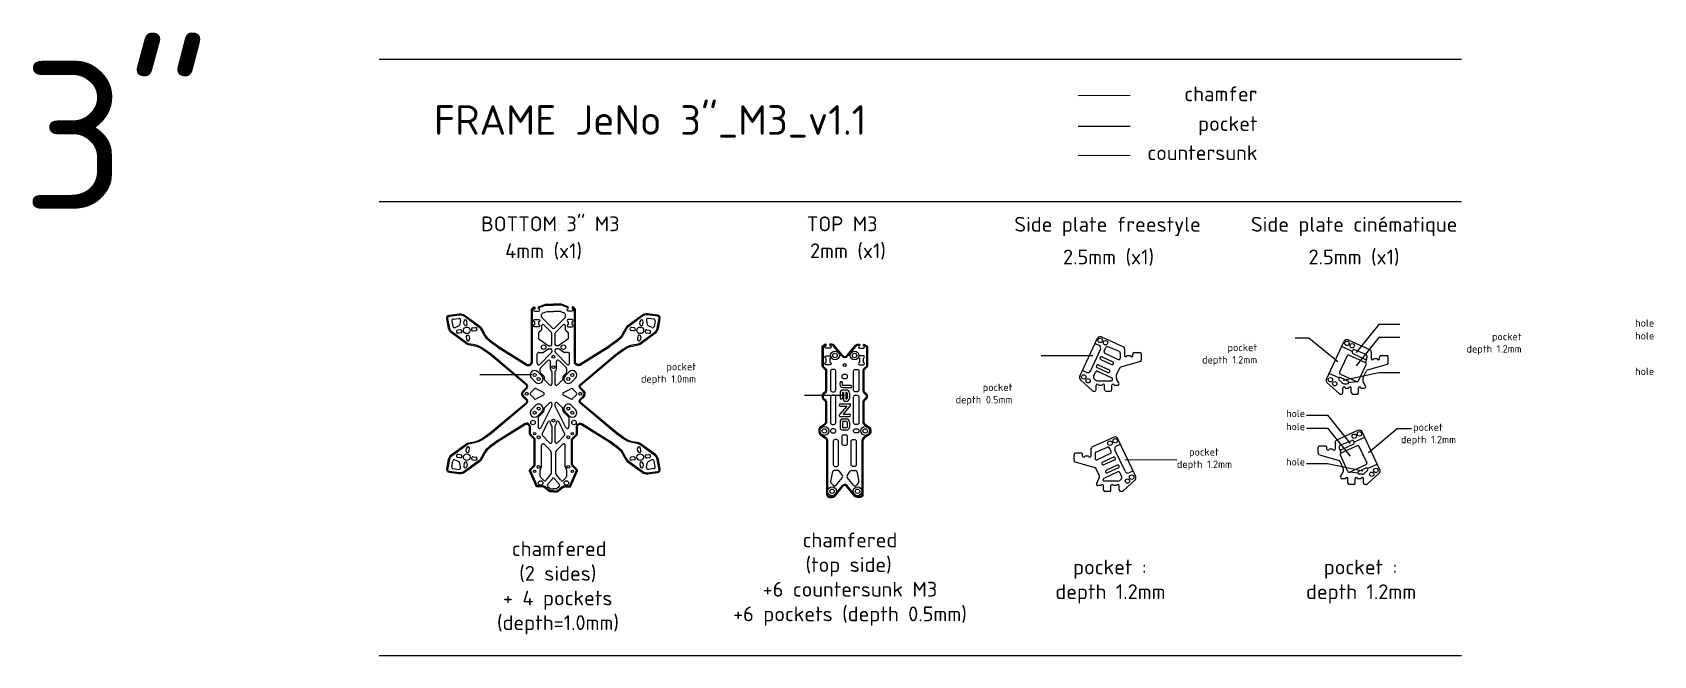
# Model space of a CAD drawing. Header units: millimetres. Extents: x -234 to 861, y 0 to 421.
import ezdxf

# ---------------------------------------------------------------- set-up
doc = ezdxf.new("R2010")
doc.units = ezdxf.units.MM
doc.linetypes.add('JIS_09_08', pattern=[10.75, 8, -0.55, 0.55, -0.55, 0.55, -0.55])
for name, color, linetype in [('Calque1', 150, 'Continuous'), ('Calque1_pocket', 10, 'Continuous'), ('chamfered', 30, 'Continuous'), ('countersunk', 90, 'Continuous'), ('pocket', 1, 'Continuous')]:
    doc.layers.add(name, color=color, linetype=linetype)
doc.styles.get("Standard").update_dxf_attribs({"font": 'arial.ttf'})

msp = doc.modelspace()

# ---------------------------------------------------------------- linework, layer by layer
for points in [[(689.6, 223.8), (675.6, 223.8), (660.2, 204.8)], [(689.6, 215), (675.6, 215), (660.2, 196)], [(689.6, 191.1), (675.6, 191.1), (651.5, 186)], [(626.7, 162.5), (640.8, 162.5), (656.2, 143.5)], [(626.7, 153.8), (640.8, 153.8), (656.2, 134.8)], [(626.7, 129.8), (640.8, 129.8), (664.8, 124.8)]]:
    msp.add_lwpolyline(points)
at = {"layer": 'Calque1'}
for p, q in [((0, 403.3), (731.4, 403.3)), ((0, 306.9), (731.4, 306.9)), ((109.6, 229.2), (109.6, 230.5)), ((110.2, 231.5), (112.9, 232.5)), ((113.3, 232.6), (117.7, 232.6)), ((122.2, 232.6), (117.7, 232.6)), ((125.3, 231.5), (122.6, 232.5)), ((125.9, 229.2), (125.9, 230.5)), ((49, 226.3), (49.7, 222.4)), ((49.9, 227.5), (53.8, 228)), ((51.2, 221.7), (53.9, 223.1)), ((54.7, 220.2), (52.9, 219.9)), ((55, 226.8), (54.4, 223.8)), ((57.4, 223.9), (57.2, 225.7)), ((59.4, 224.2), (59.1, 226)), ((63.1, 221.5), (65, 221.8)), ((63.4, 219.5), (65.3, 219.8)), ((109.2, 219.5), (108, 218.7)), ((109.6, 222.9), (109.6, 220.3)), ((117, 221.4), (109.9, 228.5)), ((116.5, 218.4), (111.3, 223.6)), ((118.5, 221.4), (125.6, 228.5)), ((119, 218.4), (124.2, 223.6)), ((125.9, 220.3), (125.9, 222.9)), ((126.3, 219.5), (127.5, 218.7)), ((172.1, 219.5), (170.2, 219.8)), ((172.4, 221.5), (170.5, 221.8)), ((176.1, 224.2), (176.4, 226)), ((178.1, 223.9), (178.3, 225.7)), ((180.5, 226.8), (181, 223.8)), ((180.8, 220.2), (182.6, 219.9)), ((184.3, 221.7), (181.6, 223.1)), ((185.6, 227.5), (181.7, 228)), ((186.5, 226.3), (185.8, 222.4)), ((55, 218.2), (53.2, 217.9)), ((58.7, 215.5), (59, 213.7)), ((60.7, 215.8), (61, 214)), ((107.6, 217.9), (107.6, 214.8)), ((108, 214), (114.1, 209.7)), ((114.7, 209.5), (115.7, 209.5)), ((116.7, 210.5), (116.7, 217.7)), ((118.7, 217.7), (118.7, 210.5)), ((120.8, 209.5), (119.7, 209.5)), ((127.5, 214), (121.4, 209.7)), ((127.9, 214.8), (127.9, 217.9)), ((174.8, 215.8), (174.5, 214)), ((176.7, 215.5), (176.5, 213.7)), ((180.5, 218.2), (182.3, 217.9)), ((473.4, 188.8), (485.4, 214.5)), ((488, 215.5), (502.5, 208.9)), ((489.9, 205.7), (491.1, 208.2)), ((500.2, 205.5), (492.4, 208.7)), ((640.1, 186.8), (652.1, 212.5)), ((654.7, 213.5), (669.2, 207)), ((106.8, 197.6), (106.8, 203.9)), ((107.8, 204.9), (110.4, 204.9)), ((116.5, 204.8), (108.6, 196.9)), ((114, 199.5), (109, 194.5)), ((110.9, 205.1), (114.1, 207.3)), ((114.7, 207.5), (115.7, 207.5)), ((115.7, 193.6), (115.7, 198.8)), ((116.7, 206.5), (116.7, 205.5)), ((118.7, 206.5), (118.7, 205.5)), ((119, 204.8), (126.9, 196.9)), ((120.8, 207.5), (119.7, 207.5)), ((119.7, 193.6), (119.7, 198.8)), ((124.6, 205.1), (121.4, 207.3)), ((121.5, 199.5), (126.5, 194.5)), ((127.6, 204.9), (125.1, 204.9)), ((128.6, 197.6), (128.6, 203.9)), ((487.6, 200.2), (494.9, 196.8)), ((488.5, 202), (495.7, 198.6)), ((490.4, 204.4), (499.4, 200.2)), ((500.8, 204.5), (500.8, 201.1)), ((514.4, 198.9), (501, 195)), ((503.7, 207.1), (503.7, 202.8)), ((505.3, 202.8), (507.6, 202.8)), ((509.2, 202.8), (509.2, 203.8)), ((510.2, 204.8), (514.1, 204.8)), ((515.1, 199.9), (515.1, 203.8)), ((654.2, 202.7), (649, 191.6)), ((655.5, 203.2), (666.4, 198.1)), ((657.5, 205.6), (657.8, 206.2)), ((658, 204.3), (666.1, 200.5)), ((666.9, 203.5), (659.1, 206.7)), ((667.5, 202.6), (667.5, 201.4)), ((670.4, 205.2), (670.4, 200.8)), ((672, 200.8), (674.3, 200.8)), ((675.9, 200.8), (675.9, 201.8)), ((676.9, 202.8), (680.8, 202.8)), ((681.8, 197.9), (681.8, 201.8)), ((108.7, 191.8), (108.7, 193.8)), ((111.1, 189.1), (109, 191.1)), ((111.4, 188.4), (111.4, 187.1)), ((115, 183), (111.6, 186.4)), ((116.5, 192.5), (116, 192.9)), ((116.7, 191.8), (116.7, 183.7)), ((118.7, 191.8), (118.7, 183.7)), ((119, 192.5), (119.5, 192.9)), ((120.5, 183), (123.8, 186.4)), ((124.1, 188.4), (124.1, 187.1)), ((124.4, 189.1), (126.5, 191.1)), ((126.7, 191.8), (126.7, 193.8)), ((473.9, 186.5), (481.9, 179)), ((482.9, 189.2), (484, 191.7)), ((483.4, 186.9), (484, 186.3)), ((485.1, 194.7), (492.3, 191.4)), ((485.4, 192.2), (495, 187.7)), ((485.9, 196.6), (493.2, 193.2)), ((498.2, 189.8), (500.4, 194.5)), ((499.9, 184.3), (498.3, 187.1)), ((648.5, 186.4), (650.7, 184.3)), ((649.5, 190.3), (660.4, 185.2)), ((649.6, 188), (654.6, 185.7)), ((661.7, 185.7), (666.9, 196.8)), ((664.9, 187.9), (667.1, 192.5)), ((681.1, 196.9), (667.7, 193)), ((102.2, 177.7), (104.8, 180.3)), ((102.2, 176.3), (104.8, 173.7)), ((111, 177.8), (106, 180.4)), ((111, 176.1), (106, 173.5)), ((124.5, 177.8), (129.5, 180.4)), ((124.5, 176.1), (129.5, 173.5)), ((133.3, 177.7), (130.7, 180.3)), ((133.3, 176.3), (130.7, 173.7)), ((482.6, 178.8), (483.5, 178.8)), ((484.5, 179.8), (484.5, 182.8)), ((485.4, 185.8), (494.6, 185.8)), ((486.1, 182.8), (488.6, 182.8)), ((490.2, 179.8), (490.2, 182.8)), ((491.2, 178.8), (494.1, 178.8)), ((495.1, 179.8), (495.1, 182.8)), ((496.7, 182.8), (499, 182.8)), ((640.6, 184.5), (648.6, 177.1)), ((649.3, 176.8), (650.2, 176.8)), ((651.2, 177.8), (651.2, 180.8)), ((652.1, 183.8), (654.2, 183.8)), ((652.8, 180.8), (655.3, 180.8)), ((656.9, 177.8), (656.9, 180.8)), ((657.9, 176.8), (660.8, 176.8)), ((661.8, 177.8), (661.8, 180.8)), ((663.4, 180.8), (665.7, 180.8)), ((666.6, 182.3), (665, 185.1)), ((111.1, 164.9), (107.8, 161.6)), ((109.4, 154.1), (116.6, 168.6)), ((111.4, 165.6), (111.4, 166.9)), ((115, 170.9), (111.7, 167.6)), ((116.7, 170.2), (116.7, 169.1)), ((118.7, 170.2), (118.7, 169.1)), ((126.1, 154.1), (118.9, 168.6)), ((120.5, 170.9), (123.8, 167.6)), ((124.1, 165.6), (124.1, 166.9)), ((124.4, 164.9), (127.7, 161.6)), ((107.5, 160.9), (107.5, 154.6)), ((110.1, 149.8), (114.2, 158.2)), ((115.7, 156.8), (115.7, 157.8)), ((116.5, 155.7), (116, 156.1)), ((116.7, 155), (116.7, 144.6)), ((118.7, 155), (118.7, 144.6)), ((119, 155.7), (119.5, 156.1)), ((119.7, 156.8), (119.7, 157.8)), ((125.4, 149.8), (121.3, 158.2)), ((128, 160.9), (128, 154.6)), ((115, 143.9), (110.3, 148.7)), ((115.7, 138.7), (111.5, 142.9)), ((119.8, 138.7), (124, 142.9)), ((120.5, 143.9), (125.2, 148.7)), ((496.6, 147.6), (482, 141.1)), ((511.2, 121), (499.2, 146.6)), ((645.9, 143.9), (645.9, 139.6)), ((661.6, 152.3), (647.1, 145.7)), ((649.4, 142.3), (657.3, 145.5)), ((658.4, 143), (650.2, 139.2)), ((658.9, 144.3), (658.5, 145)), ((676.2, 125.6), (664.2, 151.3)), ((49, 127.6), (49.7, 131.5)), ((51.2, 132.3), (53.9, 130.9)), ((54.7, 133.7), (52.9, 134)), ((55, 135.7), (53.2, 136)), ((58.7, 138.4), (59, 140.2)), ((60.7, 138.1), (61, 139.9)), ((63.1, 132.4), (65, 132.1)), ((63.4, 134.4), (65.3, 134.1)), ((109.7, 127.6), (109.7, 142.2)), ((116.2, 137.3), (116.2, 123.4)), ((119.2, 137.3), (119.2, 123.4)), ((125.7, 127.6), (125.7, 142.2)), ((172.1, 134.4), (170.2, 134.1)), ((172.4, 132.4), (170.5, 132.1)), ((174.8, 138.1), (174.5, 139.9)), ((176.7, 138.4), (176.5, 140.2)), ((180.5, 135.7), (182.3, 136)), ((180.8, 133.7), (182.6, 134)), ((184.3, 132.3), (181.6, 130.9)), ((186.5, 127.6), (185.8, 131.5)), ((469.5, 132), (469.5, 135.9)), ((474.3, 136.9), (470.5, 136.9)), ((475.3, 134.9), (475.3, 135.9)), ((479.3, 134.9), (476.9, 134.9)), ((480.9, 139.3), (480.9, 134.9)), ((483.7, 136.7), (483.7, 133.3)), ((484.3, 137.6), (492.2, 140.9)), ((494.2, 136.6), (485.2, 132.4)), ((496.1, 134.1), (488.9, 130.8)), ((497, 132.3), (489.7, 128.9)), ((494.6, 137.9), (493.5, 140.4)), ((634.5, 136.7), (634.5, 140.6)), ((635.3, 135.7), (648.6, 131.8)), ((639.4, 141.6), (635.5, 141.6)), ((640.4, 139.6), (640.4, 140.6)), ((644.3, 139.6), (642, 139.6)), ((648.8, 141.3), (648.8, 140.1)), ((654.6, 124.5), (649.5, 135.6)), ((660.8, 141.9), (649.9, 136.9)), ((662.1, 141.5), (667.3, 130.4)), ((49.9, 126.4), (53.8, 125.9)), ((55, 127.1), (54.4, 130.1)), ((57.4, 130), (57.2, 128.2)), ((59.4, 129.7), (59.1, 127.9)), ((108.7, 121.4), (108.7, 125.4)), ((111.3, 118.4), (109, 120.7)), ((112.8, 118.5), (115.8, 122.1)), ((122.7, 118.5), (119.7, 122.1)), ((124.2, 118.4), (126.5, 120.7)), ((126.7, 121.4), (126.7, 125.4)), ((176.1, 129.7), (176.4, 127.9)), ((178.1, 130), (178.3, 128.2)), ((180.5, 127.1), (181, 130.1)), ((185.6, 126.4), (181.7, 125.9)), ((306.4, 124.4), (305, 117.8)), ((309.9, 125.2), (307.4, 125.2)), ((313.1, 121.7), (310.7, 124.8)), ((316.1, 121.7), (318.5, 124.8)), ((319.3, 125.2), (321.8, 125.2)), ((322.8, 124.4), (324.2, 117.8)), ((470.2, 131), (483.6, 127.2)), ((486.4, 122), (484.2, 126.6)), ((499.2, 124.3), (489.6, 119.8)), ((498.6, 128.7), (491.4, 125.3)), ((499.5, 126.9), (492.2, 123.5)), ((501.7, 121.4), (500.5, 123.8)), ((651.4, 126.6), (649.3, 131.3)), ((649.7, 121.1), (651.3, 123.9)), ((666.8, 129), (656, 124)), ((666.7, 126.8), (661.7, 124.5)), ((664.2, 122.6), (662.2, 122.6)), ((667.8, 125.1), (665.6, 123.1)), ((675.8, 123.3), (667.7, 115.8)), ((113.7, 115.7), (117, 119.6)), ((113.8, 114.3), (115.3, 113.1)), ((115.9, 112.8), (117.7, 112.8)), ((119.5, 112.8), (117.7, 112.8)), ((121.8, 115.7), (118.5, 119.6)), ((121.7, 114.3), (120.2, 113.1)), ((305.2, 116.9), (307, 115)), ((308.5, 115), (313.1, 120.4)), ((320.7, 115), (316.1, 120.4)), ((323.9, 116.9), (322.2, 115)), ((484.7, 116.4), (486.3, 119.2)), ((487.9, 114.9), (485.6, 114.9)), ((489.5, 111.9), (489.5, 114.9)), ((499.2, 117.9), (490, 117.9)), ((493.4, 110.9), (490.5, 110.9)), ((494.4, 111.9), (494.4, 114.9)), ((498.5, 114.9), (496, 114.9)), ((500.1, 111.9), (500.1, 114.9)), ((501.2, 119.1), (500.5, 118.4)), ((502, 110.9), (501.1, 110.9)), ((510.7, 118.6), (502.6, 111.2)), ((653, 119.6), (650.6, 119.6)), ((654.6, 116.6), (654.6, 119.6)), ((658.4, 115.6), (655.6, 115.6)), ((659.4, 116.6), (659.4, 119.6)), ((663.5, 119.6), (661, 119.6)), ((665.1, 116.6), (665.1, 119.6)), ((667, 115.6), (666.1, 115.6)), ((0, 0), (731.4, 0))]:
    msp.add_line(p, q, dxfattribs=at)
for points in [[(117.7, 110.8), (115.2, 110.8, -0.175895), (114.6, 111.1), (111.3, 113.8, 0.175895), (110.7, 114), (106.9, 114, -0.297645), (106, 114.6), (101.5, 124.8, -0.309066), (101.8, 125.9), (104.5, 128.6, 0.198915), (104.7, 129.3), (104.7, 145.9, 0.198909), (104.5, 146.6), (101.8, 149.3, -0.198912), (101.5, 150), (101.5, 154.4, 0.590187), (98.5, 156.1), (80.4, 144.7, 0.017358), (80.1, 144.5), (75.1, 140.8, 0.109594), (70.8, 135.9), (68.7, 132.2, -0.109594), (67.9, 131.3), (57.7, 123.8, -0.19144), (54.1, 122.9), (47.4, 123.7, -0.431181), (45.7, 126.1), (46.9, 132.7, -0.19144), (48.9, 135.9), (59.1, 143.3, -0.109594), (60.3, 143.8), (64.4, 144.6, 0.109594), (70.3, 147.2), (75.4, 151, 0.017307), (75.7, 151.2), (99.4, 171.2, 0.439292), (99.4, 172.6), (97.2, 174.8, -0.414214), (97.2, 179.1), (99.4, 181.3, 0.439292), (99.4, 182.8), (75.7, 202.8, 0.017307), (75.4, 203), (70.3, 206.7, 0.109594), (64.4, 209.3), (60.3, 210.1, -0.109594), (59.1, 210.6), (48.9, 218.1, -0.19144), (46.9, 221.2), (45.7, 227.9, -0.431181), (47.4, 230.2), (54.1, 231, -0.19144), (57.7, 230.1), (67.9, 222.7, -0.109594), (68.7, 221.7), (70.8, 218, 0.109594), (75.1, 213.1), (80.1, 209.4, 0.017358), (80.4, 209.2), (99.8, 197, 0.590187), (102.8, 198.7), (102.8, 233.8, -0.198912), (103.1, 234.5), (104.3, 235.6, -0.668179), (105.1, 235.3), (105.1, 234.4, 1), (105.1, 232.8), (107.7, 232.8, 1), (107.7, 234.4), (107.7, 235.8), (112, 237.4, -0.092844), (112.7, 237.5), (117.7, 237.5)], [(117.7, 110.8), (120.3, 110.8, 0.175895), (120.9, 111.1), (124.2, 113.8, -0.175895), (124.8, 114), (128.6, 114, 0.297645), (129.5, 114.6), (133.9, 124.8, 0.309066), (133.7, 125.9), (131, 128.6, -0.198915), (130.7, 129.3), (130.7, 145.9, -0.198909), (131, 146.6), (133.7, 149.3, 0.198912), (133.9, 150), (133.9, 154.4, -0.590187), (137, 156.1), (155.1, 144.7, -0.017358), (155.4, 144.5), (160.4, 140.8, -0.109594), (164.7, 135.9), (166.8, 132.2, 0.109594), (167.6, 131.3), (177.8, 123.8, 0.19144), (181.4, 122.9), (188.1, 123.7, 0.431181), (189.8, 126.1), (188.6, 132.7, 0.19144), (186.6, 135.9), (176.4, 143.3, 0.109594), (175.2, 143.8), (171.1, 144.6, -0.109594), (165.2, 147.2), (160.1, 151, -0.017307), (159.8, 151.2), (136.1, 171.2, -0.439292), (136, 172.6), (138.3, 174.8, 0.414214), (138.3, 179.1), (136, 181.3, -0.439292), (136.1, 182.8), (159.8, 202.8, -0.017307), (160.1, 203), (165.2, 206.7, -0.109594), (171.1, 209.3), (175.2, 210.1, 0.109594), (176.4, 210.6), (186.6, 218.1, 0.19144), (188.6, 221.2), (189.8, 227.9, 0.431181), (188.1, 230.2), (181.4, 231, 0.19144), (177.8, 230.1), (167.6, 222.7, 0.109594), (166.8, 221.7), (164.7, 218, -0.109594), (160.4, 213.1), (155.4, 209.4, -0.017358), (155.1, 209.2), (135.7, 197, -0.590187), (132.6, 198.7), (132.6, 233.8, 0.198912), (132.4, 234.5), (131.2, 235.6, 0.668179), (130.3, 235.3), (130.3, 234.4, -1), (130.3, 232.8), (127.7, 232.8, -1), (127.7, 234.4), (127.7, 235.8), (123.5, 237.4, 0.092844), (122.8, 237.5), (117.7, 237.5)], [(313.1, 203), (307.4, 209.8, 0.221601), (305.9, 210.5), (304.6, 210.5), (304.6, 209.5, -1), (304.6, 207.9), (302, 207.9, -1), (302, 209.5), (302, 210, 0.581935), (301.2, 210.4), (299.7, 209.5, 0.264274), (299.2, 208.6), (299.2, 195.9, 0.198912), (299.5, 195.2), (301.4, 193.3, -0.198912), (301.6, 192.6), (301.6, 179.5, -0.243004), (300.8, 177.8), (300.1, 177.3, 0.243004), (299.4, 176.1), (299.4, 174.5, 0.243004), (300.1, 173.3), (300.8, 172.7, -0.243004), (301.6, 171.1), (301.6, 158.2, -0.243004), (300.8, 156.5), (297.9, 154.5, 0.243004), (297.1, 152.8), (297.1, 151, 0.243004), (297.9, 149.4), (301.4, 146.9, -0.243001), (302.3, 145.3), (302.3, 108.9), (302.3, 108.9, 0.41421), (304.3, 106.9), (306.2, 106.9, 0.222436), (307.8, 107.6), (313.8, 114.9, -0.222436), (314.6, 115.2)], [(316.1, 203), (321.8, 209.8, -0.221601), (323.3, 210.5), (324.6, 210.5), (324.6, 209.5, 1), (324.6, 207.9), (327.2, 207.9, 1), (327.2, 209.5), (327.2, 210, -0.581935), (327.9, 210.4), (329.5, 209.5, -0.264274), (330, 208.6), (330, 195.9, -0.198912), (329.7, 195.2), (327.8, 193.3, 0.198912), (327.5, 192.6), (327.5, 179.5, 0.243004), (328.4, 177.8), (329.1, 177.3, -0.243004), (329.8, 176.1), (329.8, 174.5, -0.243004), (329.1, 173.3), (328.4, 172.7, 0.243004), (327.5, 171.1), (327.5, 158.2, 0.243004), (328.4, 156.5), (331.3, 154.5, -0.243004), (332.1, 152.8), (332.1, 151, -0.243004), (331.3, 149.4), (327.8, 146.9, 0.243001), (326.9, 145.3), (326.9, 108.9), (326.9, 108.9, -0.41421), (324.9, 106.9), (322.9, 106.9, -0.222436), (321.4, 107.6), (315.4, 114.9, 0.222436), (314.6, 115.2)]]:
    msp.add_lwpolyline(points, format="xyb", dxfattribs=at)
for points in [[(105.1, 225.6, -1), (105.1, 227.2), (107.7, 227.2, -1), (107.7, 225.6), (107.7, 223.8, -1), (107.7, 222.2), (105.1, 222.2, -1), (105.1, 223.8)], [(130.3, 225.6, 1), (130.3, 227.2), (127.7, 227.2, 1), (127.7, 225.6), (127.7, 223.8, 1), (127.7, 222.2), (130.3, 222.2, 1), (130.3, 223.8)], [(302, 196.6, -1), (302, 198.2), (302, 201, -1), (302, 202.6), (304.6, 202.6, -1), (304.6, 201), (304.6, 198.2, -1), (304.6, 196.6)], [(327.2, 196.6, 1), (327.2, 198.2), (327.2, 201, 1), (327.2, 202.6), (324.6, 202.6, 1), (324.6, 201), (324.6, 198.2, 1), (324.6, 196.6)], [(306, 178.4), (307.5, 178.4, 0.414214), (308.5, 179.4), (308.5, 192.5, 0.414214), (307.5, 193.5), (306, 193.5, 0.414214), (305, 192.5), (305, 179.4, 0.414214)], [(323.1, 178.4), (321.6, 178.4, -0.414214), (320.6, 179.4), (320.6, 192.5, -0.414214), (321.6, 193.5), (323.1, 193.5, -0.414214), (324.1, 192.5), (324.1, 179.4, -0.414214)], [(306, 156.3), (307.5, 156.3, 0.414214), (308.5, 157.3), (308.5, 175, 0.414214), (307.5, 176), (306, 176, 0.414214), (305, 175), (305, 157.3, 0.414214)], [(323.1, 156.3), (321.6, 156.3, -0.414214), (320.6, 157.3), (320.6, 175, -0.414214), (321.6, 176), (323.1, 176, -0.414214), (324.1, 175), (324.1, 157.3, -0.414214)], [(306, 150.6), (307.5, 150.6, 0.414214), (308.5, 151.6), (308.5, 152.2, 0.414214), (307.5, 153.2), (306, 153.2, 0.414214), (305, 152.2), (305, 151.6, 0.414214)], [(307.8, 127.9), (309.3, 127.9, 0.414214), (310.3, 128.9), (310.3, 145, 0.414214), (309.3, 146), (307.8, 146, 0.414214), (306.8, 145), (306.8, 128.9, 0.414214)], [(321.4, 127.9), (319.9, 127.9, -0.414214), (318.9, 128.9), (318.9, 145, -0.414214), (319.9, 146), (321.4, 146, -0.414214), (322.4, 145), (322.4, 128.9, -0.414214)], [(323.1, 150.6), (321.6, 150.6, -0.414214), (320.6, 151.6), (320.6, 152.2, -0.414214), (321.6, 153.2), (323.1, 153.2, -0.414214), (324.1, 152.2), (324.1, 151.6, -0.414214)]]:
    msp.add_lwpolyline(points, format="xyb", close=True, dxfattribs=at)
for centre, radius in [((59.1, 219.9), 2.25), ((176.4, 219.9), 2.25), ((111.1, 208.5), 1.5), ((124.4, 208.5), 1.5), ((487.2, 213.1), 1.5), ((490.8, 211.5), 1.5), ((653.9, 211.1), 1.5), ((657.5, 209.5), 1.5), ((117.7, 202), 1), ((308, 202.9), 1.5), ((314.6, 196.4), 1), ((321.2, 202.9), 1.5), ((105, 189.7), 1), ((107.7, 187), 1), ((117.7, 195), 1), ((127.7, 187), 1), ((130.5, 189.7), 1), ((476.1, 188.4), 1.5), ((479, 185.8), 1.5), ((642.8, 186.5), 1.5), ((99.7, 177), 1), ((135.8, 177), 1), ((645.7, 183.8), 1.5), ((105, 164.2), 1), ((107.7, 167), 1), ((127.7, 167), 1), ((130.5, 164.2), 1), ((103.9, 157.6), 1.5), ((117.7, 158.9), 1), ((131.6, 157.6), 1.5), ((300.8, 151.9), 1.5), ((328.4, 151.9), 1.5), ((105, 150.1), 0.8), ((107.7, 147.6), 1), ((127.7, 147.6), 1), ((130.5, 150.1), 0.8), ((493.8, 143.6), 1.5), ((497.4, 145.2), 1.5), ((658.9, 148.3), 1.5), ((662.4, 149.9), 1.5), ((59.1, 134.1), 2.25), ((176.4, 134.1), 2.25), ((105, 124.6), 0.8), ((107.7, 127.6), 1), ((127.7, 127.6), 1), ((130.5, 124.6), 0.8), ((508.5, 120.6), 1.5), ((670.7, 122.6), 1.5), ((673.5, 125.2), 1.5), ((109.1, 116.7), 1.5), ((126.4, 116.7), 1.5), ((306, 111.1), 1.5), ((323.2, 111.1), 1.5), ((505.6, 118), 1.5)]:
    msp.add_circle(centre, radius, dxfattribs=at)
for centre, radius, start, end in [((110.6, 230.5), 1, 111.2174, 180), ((113.3, 231.6), 1, 90, 111.2174), ((122.2, 231.6), 1, 68.7826, 90), ((124.9, 230.5), 1, 0, 68.7826), ((50, 226.5), 1, 97.1785, 190.4777), ((50.7, 222.6), 1, 190.4777, 297.0928), ((53.1, 218.9), 1, 98.8281, 278.8281), ((54, 227), 1, 350.5634, 97.1785), ((53.5, 224), 1, 297.0928, 350.5634), ((54.9, 219.2), 1, 278.8281, 98.8281), ((58.1, 225.9), 1, 8.8281, 188.8281), ((58.4, 224.1), 1, 188.8281, 8.8281), ((63.3, 220.5), 1, 98.8281, 278.8281), ((65.1, 220.8), 1, 278.8281, 98.8281), ((108.6, 220.3), 1, 304.2668, 0.0026), ((110.6, 229.2), 1, 180, 225), ((110.6, 222.9), 1, 45, 180.0026), ((117.7, 222.1), 1, 225, 315), ((124.9, 222.9), 1, 359.9974, 135), ((124.9, 229.2), 1, 315, 0), ((126.9, 220.3), 1, 179.9974, 235.7332), ((170.4, 220.8), 1, 81.1719, 261.1719), ((172.2, 220.5), 1, 261.1719, 81.1719), ((177.1, 224.1), 1, 171.1719, 351.1719), ((177.3, 225.9), 1, 351.1719, 171.1719), ((180.6, 219.2), 1, 81.1719, 261.1719), ((181.5, 227), 1, 82.8215, 189.4366), ((182, 224), 1, 189.4366, 242.9072), ((182.4, 218.9), 1, 261.1719, 81.1719), ((184.8, 222.6), 1, 242.9072, 349.5223), ((185.5, 226.5), 1, 349.5223, 82.8215), ((59.7, 215.7), 1, 8.8281, 188.8281), ((60, 213.8), 1, 188.8281, 8.8281), ((108.6, 217.9), 1, 124.2668, 180.0026), ((108.6, 214.8), 1, 180.0026, 234.6335), ((114.7, 210.5), 1, 234.6335, 270), ((115.7, 210.5), 1, 270, 0), ((115.7, 217.7), 1, 360, 45), ((119.7, 217.7), 1, 135, 180), ((119.7, 210.5), 1, 180, 270), ((120.8, 210.5), 1, 270, 305.3665), ((126.9, 217.9), 1, 359.9974, 55.7332), ((126.9, 214.8), 1, 305.3665, 359.9974), ((175.5, 213.8), 1, 171.1719, 351.1719), ((175.8, 215.7), 1, 351.1719, 171.1719), ((487.2, 213.6), 2, 65.8359, 155), ((492, 207.8), 1, 67.5567, 155), ((501.7, 207.1), 2, 0, 65.8359), ((653.9, 211.7), 2, 65.8359, 155), ((107.8, 203.9), 1, 90, 180.0054), ((107.8, 197.6), 1, 180.0054, 315), ((110.4, 205.9), 1, 270, 305.3665), ((114.7, 198.8), 1, 359.9986, 135), ((114.7, 206.5), 1, 90, 125.3665), ((115.7, 206.5), 1, 0, 90), ((115.7, 205.5), 1, 315, 0), ((119.7, 206.5), 1, 90, 180), ((119.7, 205.5), 1, 180, 225), ((120.7, 198.8), 1, 45, 180.0014), ((120.8, 206.5), 1, 54.6335, 90), ((125.1, 205.9), 1, 234.6335, 270), ((127.6, 197.6), 1, 225, 359.9946), ((127.6, 203.9), 1, 359.9946, 90), ((314.6, 204.3), 2, 220.0205, 319.9795), ((488, 201.1), 1, 65.01, 245.01), ((490.8, 205.3), 1, 155, 245.01), ((495.3, 197.7), 1, 245.01, 65.01), ((499.8, 201.1), 1, 245.01, 0), ((499.8, 204.5), 1, 0, 67.5567), ((504.5, 202.8), 0.8, 180, 0), ((508.4, 202.8), 0.8, 180, 0), ((510.2, 203.8), 1, 90, 180), ((514.1, 203.8), 1, 0, 90), ((514.1, 199.9), 1, 286.2136, 0), ((655.1, 202.3), 1, 65.01, 155.01), ((658.4, 205.2), 1, 155, 245.01), ((658.7, 205.8), 1, 67.5567, 155), ((666.5, 201.4), 1, 245.01, 0), ((666, 197.2), 1, 335, 65.01), ((666.5, 202.6), 1, 0, 67.5567), ((668.4, 205.2), 2, 0, 65.8359), ((671.2, 200.8), 0.8, 180, 0), ((675.1, 200.8), 0.8, 180, 0), ((676.9, 201.8), 1, 90, 180), ((680.8, 201.8), 1, 0, 90), ((680.8, 197.9), 1, 286.2136, 0), ((109.7, 193.8), 1, 135, 179.9986), ((109.7, 191.8), 1, 179.9986, 225.1249), ((110.4, 188.4), 1, 0, 45.1249), ((112.4, 187.1), 1, 180, 225.1249), ((116.7, 193.6), 1, 179.9986, 225), ((115.7, 191.8), 1, 0, 45), ((119.7, 191.8), 1, 135, 180), ((118.7, 193.6), 1, 315, 0.0014), ((123.1, 187.1), 1, 314.8751, 0), ((125.1, 188.4), 1, 134.8751, 180), ((125.7, 193.8), 1, 0.0014, 45), ((125.7, 191.8), 1, 314.8751, 0.0014), ((475.2, 188), 2, 155, 227.267), ((484.7, 188.4), 2, 155, 227.267), ((484.9, 191.3), 1, 65.01, 155), ((485.4, 187.8), 2, 227.267, 270), ((485.5, 195.6), 1, 65.01, 245.01), ((492.8, 192.3), 1, 245.01, 65.01), ((494.6, 186.8), 1, 270, 65.01), ((500.9, 188.6), 3, 155, 209.2621), ((501.3, 194), 1, 106.2136, 155), ((641.9, 186), 2, 155, 227.267), ((649.2, 187.1), 1, 65.01, 227.267), ((649.9, 191.2), 1, 155.01, 245.01), ((667.6, 186.6), 3, 155, 209.2621), ((668, 192.1), 1, 106.2136, 155), ((102.9, 177), 1, 135, 225), ((105.5, 179.6), 1, 62.5312, 135), ((110.5, 177), 1, 297.4688, 62.5312), ((115.7, 183.7), 1, 225.1249, 0), ((119.7, 183.7), 1, 180, 314.8751), ((125, 177), 1, 117.4688, 242.5312), ((130, 179.6), 1, 45, 117.4688), ((132.6, 177), 1, 315, 45), ((482.6, 179.8), 1, 227.267, 270), ((483.5, 179.8), 1, 270, 0), ((485.3, 182.8), 0.8, 0, 180), ((489.4, 182.8), 0.8, 0, 180), ((491.2, 179.8), 1, 180, 270), ((494.1, 179.8), 1, 270, 0), ((495.9, 182.8), 0.8, 0, 180), ((499, 183.8), 1, 270, 29.2621), ((649.3, 177.8), 1, 227.267, 270), ((650.2, 177.8), 1, 270, 0), ((652.1, 185.8), 2, 227.267, 270), ((652, 180.8), 0.8, 0, 180), ((654.2, 184.8), 1, 270, 65.01), ((656.1, 180.8), 0.8, 0, 180), ((657.9, 177.8), 1, 180, 270), ((660.8, 186.1), 1, 245.01, 335), ((660.8, 177.8), 1, 270, 0), ((662.6, 180.8), 0.8, 0, 180), ((665.7, 181.8), 1, 270, 29.2621), ((105.5, 174.4), 1, 225, 297.4688), ((110.4, 165.6), 1, 314.8751, 0), ((112.4, 166.9), 1, 134.8751, 180), ((115.7, 170.2), 1, 0, 134.8751), ((115.7, 169.1), 1, 333.5574, 0), ((119.7, 170.2), 1, 45.1249, 180), ((119.7, 169.1), 1, 180, 206.4426), ((123.1, 166.9), 1, 0, 45.1249), ((125.1, 165.6), 1, 180, 225.1249), ((130, 174.4), 1, 242.5312, 315), ((108.5, 160.9), 1, 134.8751, 180), ((108.5, 154.6), 1, 180, 333.5574), ((114.9, 157.8), 0.8, 359.9986, 153.5574), ((116.7, 156.8), 1, 179.9986, 225), ((115.7, 155), 1, 0, 45), ((119.7, 155), 1, 135, 180), ((118.7, 156.8), 1, 315, 0.0014), ((120.5, 157.8), 0.8, 26.4426, 180.0014), ((127, 154.6), 1, 206.4426, 0), ((127, 160.9), 1, 0, 45.1249), ((110.7, 142.2), 1, 45, 180), ((111, 149.4), 1, 153.5574, 225), ((115.7, 144.6), 1, 225, 0), ((119.7, 144.6), 1, 180, 315), ((124.7, 142.2), 1, 0, 135), ((124.5, 149.4), 1, 315, 26.4426), ((497.4, 145.8), 2, 25, 114.1641), ((647.9, 143.9), 2, 114.1641, 180), ((657.6, 144.6), 1, 25, 112.4433), ((657.9, 143.9), 1, 294.99, 25), ((662.4, 150.4), 2, 25, 114.1641), ((50.7, 131.4), 1, 62.9072, 169.5223), ((53.1, 135), 1, 81.1719, 261.1719), ((54.9, 134.7), 1, 261.1719, 81.1719), ((59.7, 138.3), 1, 171.1719, 351.1719), ((60, 140.1), 1, 351.1719, 171.1719), ((63.3, 133.4), 1, 81.1719, 261.1719), ((65.1, 133.1), 1, 261.1719, 81.1719), ((114.2, 137.3), 2, 0, 45), ((121.2, 137.3), 2, 135, 180), ((170.4, 133.1), 1, 98.8281, 278.8281), ((172.2, 133.4), 1, 278.8281, 98.8281), ((175.5, 140.1), 1, 8.8281, 188.8281), ((175.8, 138.3), 1, 188.8281, 8.8281), ((180.6, 134.7), 1, 98.8281, 278.8281), ((182.4, 135), 1, 278.8281, 98.8281), ((184.8, 131.4), 1, 10.4777, 117.0928), ((470.5, 135.9), 1, 90, 180), ((470.5, 132), 1, 180, 253.7864), ((474.3, 135.9), 1, 0, 90), ((476.1, 134.9), 0.8, 180, 0), ((480.1, 134.9), 0.8, 180, 0), ((482.9, 139.3), 2, 114.1641, 180), ((484.7, 136.7), 1, 112.4433, 180), ((484.7, 133.3), 1, 180, 294.99), ((492.6, 139.9), 1, 25, 112.4433), ((493.7, 137.5), 1, 294.99, 25), ((496.5, 133.2), 1, 294.99, 114.99), ((635.5, 140.6), 1, 90, 180), ((635.5, 136.7), 1, 180, 253.7864), ((639.4, 140.6), 1, 0, 90), ((641.2, 139.6), 0.8, 180, 0), ((645.1, 139.6), 0.8, 180, 0), ((648.3, 130.8), 1, 25, 73.7864), ((649.8, 141.3), 1, 112.4433, 180), ((649.8, 140.1), 1, 180, 294.99), ((650.4, 136), 1, 114.99, 205), ((661.2, 141), 1, 24.99, 114.99), ((50, 127.4), 1, 169.5223, 262.8215), ((54, 126.9), 1, 262.8215, 9.4366), ((53.5, 130), 1, 9.4366, 62.9072), ((58.1, 128), 1, 171.1719, 351.1719), ((58.4, 129.9), 1, 351.1719, 171.1719), ((109.7, 125.4), 1, 131.8145, 180.0007), ((109.7, 121.4), 1, 180.0007, 225), ((107.7, 127.6), 2, 311.8145, 0), ((114.2, 123.4), 2, 320.162, 0), ((121.2, 123.4), 2, 180, 219.838), ((127.7, 127.6), 2, 180, 228.1855), ((125.7, 125.4), 1, 359.9993, 48.1855), ((125.7, 121.4), 1, 315, 359.9993), ((177.1, 129.9), 1, 8.8281, 188.8281), ((177.3, 128), 1, 188.8281, 8.8281), ((181.5, 126.9), 1, 170.5634, 277.1785), ((182, 130), 1, 117.0928, 170.5634), ((185.5, 127.4), 1, 277.1785, 10.4777), ((307.4, 124.2), 1, 90, 167.9842), ((309.9, 124.2), 1, 37.6367, 90), ((312.3, 121.1), 1, 319.5607, 37.6367), ((316.9, 121.1), 1, 142.3633, 220.4393), ((319.3, 124.2), 1, 90, 142.3633), ((321.8, 124.2), 1, 12.0158, 90), ((483.3, 126.2), 1, 25, 73.7864), ((483.7, 120.7), 3, 330.7379, 25), ((489.3, 129.9), 1, 114.99, 294.99), ((491.8, 124.4), 1, 114.99, 294.99), ((499.1, 127.8), 1, 294.99, 114.99), ((499.6, 123.4), 1, 25, 114.99), ((499.9, 120.5), 2, 312.733, 25), ((509.4, 120.1), 2, 312.733, 25), ((650.6, 120.6), 1, 150.7379, 270), ((648.7, 125.4), 3, 330.7379, 25), ((655.5, 124.9), 1, 205, 294.99), ((662.2, 123.6), 1, 114.99, 270), ((664.2, 124.6), 2, 270, 312.733), ((667.1, 125.9), 1, 312.733, 114.99), ((666.4, 129.9), 1, 294.99, 24.99), ((674.4, 124.8), 2, 312.733, 25), ((112, 119.1), 1, 225, 320.162), ((114.5, 115.1), 1, 140.162, 230.096), ((115.9, 113.8), 1, 230.096, 270), ((117.7, 119), 1, 39.838, 140.162), ((119.5, 113.8), 1, 270, 309.904), ((121, 115.1), 1, 309.904, 39.838), ((123.5, 119.1), 1, 219.838, 315), ((306, 117.6), 1, 167.9842, 222.8621), ((307.7, 115.7), 1, 222.8621, 319.5607), ((321.5, 115.7), 1, 220.4393, 317.1379), ((323.2, 117.6), 1, 317.1379, 12.0158), ((485.6, 115.9), 1, 150.7379, 270), ((488.7, 114.9), 0.8, 0, 180), ((490, 118.9), 1, 114.99, 270), ((490.5, 111.9), 1, 180, 270), ((493.4, 111.9), 1, 270, 0), ((495.2, 114.9), 0.8, 0, 180), ((499.3, 114.9), 0.8, 0, 180), ((499.2, 119.9), 2, 270, 312.733), ((501.1, 111.9), 1, 180, 270), ((502, 111.9), 1, 270, 312.733), ((653.8, 119.6), 0.8, 0, 180), ((655.6, 116.6), 1, 180, 270), ((658.4, 116.6), 1, 270, 0), ((660.2, 119.6), 0.8, 0, 180), ((664.3, 119.6), 0.8, 0, 180), ((666.1, 116.6), 1, 180, 270), ((667, 116.6), 1, 270, 312.733)]:
    msp.add_arc(centre, radius, start, end, dxfattribs=at)
at = {"layer": 'Calque1_pocket'}
for p, q in [((311.4, 177.5), (311.4, 174.2)), ((313, 177.5), (313, 174.2)), ((315.8, 179.5), (313.4, 179.5)), ((316.2, 177.5), (316.2, 173.9)), ((317.8, 177.5), (317.8, 173.9)), ((311.4, 174.2), (311.4, 174.2)), ((311.6, 170.3), (317.7, 170.3)), ((318.3, 169), (313.4, 163.2)), ((311.4, 157.9), (311.4, 154.4)), ((313, 157.9), (313, 154.4)), ((313.4, 163.2), (317.7, 163.2)), ((315.8, 159.9), (313.4, 159.9)), ((315.8, 158.3), (313.4, 158.3)), ((315.8, 154), (313.4, 154)), ((316.2, 157.9), (316.2, 154.4)), ((317.8, 157.9), (317.8, 154.4)), ((315.8, 152.4), (313.4, 152.4))]:
    msp.add_line(p, q, dxfattribs=at)
for points in [[(313.8, 190.2), (315.3, 190.2, -0.414214), (316.3, 189.2), (316.3, 188.2, -0.414214), (315.3, 187.2), (313.8, 187.2, -0.414214), (312.8, 188.2), (312.8, 189.2, -0.414214)], [(313.8, 149.3), (315.3, 149.3, -0.414214), (316.3, 148.3), (316.3, 143.1, -0.414214), (315.3, 142.1), (313.8, 142.1, -0.414214), (312.8, 143.1), (312.8, 148.3, -0.414214)]]:
    msp.add_lwpolyline(points, format="xyb", close=True, dxfattribs=at)
for points in [[(318.6, 181), (313.4, 181, -0.245066), (311.9, 181.8, -0.113399), (311.6, 182.7, -0.037158), (311.4, 184.4, -0.049183)], [(318.6, 182.6), (313.4, 182.6, -0.245066), (313.2, 182.7, -0.113399), (313.1, 182.9, -0.037158), (313, 184.5)], [(313.4, 177.9), (313.7, 177.9), (313.7, 172.7, 0.414214), (314.5, 171.9), (315.8, 171.9)], [(311.6, 168.7), (315.9, 168.7), (311, 162.9, 0.640968), (311.6, 161.6), (317.7, 161.6)]]:
    msp.add_lwpolyline(points, format="xyb", dxfattribs=at)
msp.add_lwpolyline([(315.8, 177.9), (315.3, 177.9), (315.3, 173.5), (315.8, 173.5)], dxfattribs=at)
for centre, radius, start, end in [((312.2, 184.5), 0.8, 0.5299, 180.5299), ((313.4, 177.5), 2, 90, 180), ((313.4, 177.5), 0.4, 90, 180), ((315.8, 177.5), 2, 0, 90), ((315.8, 177.5), 0.4, 0, 90), ((318.6, 181.8), 0.8, 270, 90), ((311.6, 169.5), 0.8, 90, 270), ((312.2, 174.2), 0.787, 180, 0), ((315.8, 173.9), 2, 270, 0), ((315.8, 173.9), 0.4, 270, 0), ((317.7, 169.5), 0.8, 319.3657, 90), ((313.4, 157.9), 2, 90, 180), ((313.4, 154.4), 2, 180, 270), ((313.4, 157.9), 0.4, 90, 180), ((313.4, 154.4), 0.4, 180, 270), ((315.8, 157.9), 2, 0, 90), ((315.8, 157.9), 0.4, 0, 90), ((315.8, 154.4), 2, 270, 0), ((315.8, 154.4), 0.4, 270, 0), ((317.7, 162.4), 0.8, 270, 90)]:
    msp.add_arc(centre, radius, start, end, dxfattribs=at)
at = {"layer": 'chamfered'}
msp.add_line((472.3, 378.7), (507.4, 378.8), dxfattribs=at)
for points in [[(117.7, 111.5), (115.2, 111.5, -0.175895), (115, 111.6), (111.8, 114.3, 0.175895), (110.7, 114.7), (106.9, 114.7, -0.297645), (106.7, 114.9), (102.2, 125.1, -0.309066), (102.3, 125.4), (104.9, 128.1, 0.198915), (105.4, 129.3), (105.4, 145.9, 0.198909), (104.9, 147.1), (102.3, 149.8, -0.198912), (102.2, 150), (102.2, 154.4, 0.590187), (98.1, 156.7), (80, 145.3, 0.017358), (79.7, 145.1), (74.6, 141.4, 0.109594), (70.2, 136.2), (68.1, 132.6, -0.109594), (67.5, 131.8), (57.3, 124.4, -0.19144), (54.2, 123.6), (47.5, 124.4, -0.431181), (46.4, 125.9), (47.6, 132.6, -0.19144), (49.3, 135.3), (59.5, 142.7, -0.109594), (60.4, 143.1), (64.5, 144, 0.109594), (70.7, 146.7), (75.8, 150.4, 0.017307), (76.1, 150.6), (99.8, 170.6, 0.439292), (99.9, 173.1), (97.7, 175.3, -0.414214), (97.7, 178.6), (99.9, 180.8, 0.439292), (99.8, 183.3), (76.1, 203.3, 0.017307), (75.8, 203.5), (70.7, 207.2, 0.109594), (64.5, 210), (60.4, 210.8, -0.109594), (59.5, 211.2), (49.3, 218.6, -0.19144), (47.6, 221.3), (46.4, 228, -0.431181), (47.5, 229.5), (54.2, 230.4, -0.19144), (57.3, 229.6), (67.5, 222.1, -0.109594), (68.1, 221.4), (70.2, 217.7, 0.109594), (74.6, 212.6), (79.7, 208.9, 0.017358), (80, 208.6), (99.4, 196.4, 0.590187), (103.5, 198.7), (103.5, 233.8, -0.198912), (103.6, 234), (105.1, 235.4)], [(107.7, 235), (112.3, 236.8, -0.092844), (112.7, 236.8), (117.7, 236.8)], [(127.7, 235), (123.2, 236.8, 0.092844), (122.8, 236.8), (117.7, 236.8)], [(117.7, 111.5), (120.3, 111.5, 0.175895), (120.5, 111.6), (123.7, 114.3, -0.175895), (124.8, 114.7), (128.6, 114.7, 0.297645), (128.8, 114.9), (133.3, 125.1, 0.309066), (133.2, 125.4), (130.5, 128.1, -0.198915), (130, 129.3), (130, 145.9, -0.198909), (130.5, 147.1), (133.2, 149.8, 0.198912), (133.2, 150), (133.2, 154.4, -0.590187), (137.4, 156.7), (155.5, 145.3, -0.017358), (155.8, 145.1), (160.9, 141.4, -0.109594), (165.3, 136.2), (167.4, 132.6, 0.109594), (168, 131.8), (178.2, 124.4, 0.19144), (181.3, 123.6), (188, 124.4, 0.431181), (189.1, 125.9), (187.9, 132.6, 0.19144), (186.2, 135.3), (176, 142.7, 0.109594), (175.1, 143.1), (171, 144, -0.109594), (164.7, 146.7), (159.7, 150.4, -0.017307), (159.4, 150.6), (135.7, 170.6, -0.439292), (135.6, 173.1), (137.8, 175.3, 0.414214), (137.8, 178.6), (135.6, 180.8, -0.439292), (135.7, 183.3), (159.4, 203.3, -0.017307), (159.7, 203.5), (164.7, 207.2, -0.109594), (171, 210), (175.1, 210.8, 0.109594), (176, 211.2), (186.2, 218.6, 0.19144), (187.9, 221.3), (189.1, 228, 0.431181), (188, 229.5), (181.3, 230.4, 0.19144), (178.2, 229.6), (168, 222.1, 0.109594), (167.4, 221.4), (165.3, 217.7, -0.109594), (160.9, 212.6), (155.8, 208.9, -0.017358), (155.5, 208.6), (136.1, 196.4, -0.590187), (131.9, 198.7), (131.9, 233.8, 0.198912), (131.9, 234), (130.4, 235.4)], [(302, 210), (300, 208.9, 0.264274), (299.9, 208.6), (299.9, 195.9, 0.198912), (300, 195.7), (301.8, 193.8, -0.198912), (302.3, 192.6), (302.3, 179.5, -0.243004), (301.2, 177.3), (300.5, 176.7, 0.243004), (300.1, 176.1), (300.1, 174.5, 0.243004), (300.5, 173.8), (301.2, 173.3, -0.243004), (302.3, 171.1), (302.3, 158.2, -0.243004), (301.2, 156), (298.3, 153.9, 0.243004), (297.8, 152.8), (297.8, 151, 0.243004), (298.3, 150), (301.8, 147.5, -0.243001), (303, 145.3), (303, 108.9, 0.41421), (304.3, 107.6), (306.2, 107.6, 0.222436), (307.2, 108.1), (313.3, 115.3, -0.222436), (314.6, 115.9)], [(312.5, 202.6), (306.9, 209.3, 0.221601), (305.9, 209.8), (304.6, 209.8)], [(327.2, 210), (329.1, 208.9, -0.264274), (329.3, 208.6), (329.3, 195.9, -0.198912), (329.2, 195.7), (327.3, 193.8, 0.198912), (326.8, 192.6), (326.8, 179.5, 0.243004), (328, 177.3), (328.7, 176.7, -0.243004), (329.1, 176.1), (329.1, 174.5, -0.243004), (328.7, 173.8), (328, 173.3, 0.243004), (326.8, 171.1), (326.8, 158.2, 0.243004), (328, 156), (330.9, 153.9, -0.243004), (331.4, 152.8), (331.4, 151, -0.243004), (330.9, 150), (327.4, 147.5, 0.243001), (326.2, 145.3), (326.2, 108.9, -0.41421), (324.9, 107.6), (322.9, 107.6, -0.222436), (321.9, 108.1), (315.9, 115.3, 0.222436), (314.6, 115.9)], [(316.7, 202.6), (322.3, 209.3, -0.221601), (323.3, 209.8), (324.6, 209.8)]]:
    msp.add_lwpolyline(points, format="xyb", dxfattribs=at)
msp.add_arc((314.6, 204.3), 2.7, 220.0205, 319.9795, dxfattribs=at)
at = {"layer": 'countersunk'}
msp.add_line((472.3, 338.2), (507.4, 338.3), dxfattribs=at)
for centre in [(308, 202.9), (321.2, 202.9), (300.8, 151.9), (328.4, 151.9), (306, 111.1), (323.2, 111.1)]:
    msp.add_circle(centre, 3, dxfattribs=at)
at = {"layer": 'pocket'}
for p, q in [((472.3, 357.9), (507.4, 358)), ((486.4, 209.6), (483.7, 210.8)), ((628.3, 214.7), (618.9, 214.7)), ((647.8, 198.6), (628.3, 214.7)), ((657.5, 205.6), (650.4, 208.9)), ((447.2, 202.8), (482.3, 202.9)), ((480.6, 192.4), (487.4, 206.9)), ((667.1, 200.5), (666.4, 198.1)), ((67.9, 190), (103.1, 190.1)), ((102.9, 187.6), (105.6, 184.8)), ((107.1, 191.8), (109.9, 189.1)), ((128.4, 191.8), (125.6, 189.1)), ((132.6, 187.6), (129.9, 184.8)), ((478, 191.4), (475.2, 192.7)), ((648.4, 187.7), (641.9, 190.8)), ((287.3, 176), (314.5, 176.1)), ((655.1, 184.6), (660.4, 185.2)), ((102.9, 166.3), (105.6, 169.1)), ((107.1, 162.1), (109.9, 164.8)), ((128.4, 162.1), (125.6, 164.8)), ((132.6, 166.3), (129.9, 169.1)), ((668.5, 137.4), (688, 153.5)), ((688, 153.5), (697.5, 153.5)), ((498.2, 141.7), (500.9, 143)), ((658.9, 144.3), (665.9, 147.6)), ((504, 124.6), (497.2, 139.1)), ((539, 132.2), (503.9, 132.3)), ((649.2, 139.3), (649.9, 136.9)), ((506.6, 123.6), (509.3, 124.9)), ((661.2, 123.4), (656, 124)), ((667.9, 126.5), (674.4, 129.5))]:
    msp.add_line(p, q, dxfattribs=at)
for centre, radius, start, end in [((485.6, 207.8), 2, 335, 65), ((105, 189.7), 3, 45, 225), ((107.7, 187), 3, 224.9165, 45.0835), ((127.7, 187), 3, 134.9165, 315.0835), ((130.5, 189.7), 3, 315, 135), ((478.8, 193.3), 2, 245, 335), ((105, 164.2), 3, 135, 315), ((107.7, 167), 3, 314.9165, 135.0835), ((127.7, 167), 3, 44.9165, 225.0835), ((130.5, 164.2), 3, 225, 45), ((499, 139.9), 2, 115, 205), ((505.8, 125.4), 2, 205, 295)]:
    msp.add_arc(centre, radius, start, end, dxfattribs=at)

# ---------------------------------------------------------------- texts
at = {"linetype": 'JIS_09_08'}
for s, width, insert, char_height, attachment_point in [('{\\fISOCPEUR|b0|i0|c0|p34;3"}', 327.756, (-241.5, 401.8), 100, 1), ('{\\fISOCPEUR|b0|i0|c0|p34;FRAME JeNo 3"_M3_v1.1}', 689.507, (36.9, 372.1), 20, 1), ('\\pi119.87807;{\\fISOCPEUR|b0|i0|c0|p34;BOTTOM 3" M3}', 327.756, (-51, 296.9), 10, 1), ('\\pi141.87807;{\\fISOCPEUR|b0|i0|c0|p34;TOP M3}', 327.756, (147, 296.9), 10, 1), ('\\pi102.37807;{\\fISOCPEUR|b0|i0|c0|p34;Side plate freestyle}', 327.756, (326.8, 296.6), 10, 1), ('\\pi96.37807;{\\fISOCPEUR|b0|i0|c0|p34;Side plate cinématique}', 327.756, (492.7, 296.6), 10, 1), ('\\pi138.87807;{\\fISOCPEUR|b0|i0|c0|p34;4mm (x1)}', 327.756, (-53.8, 278.7), 10, 1), ('\\pi139.37807;{\\fISOCPEUR|b0|i0|c0|p34;2mm (x1)}', 327.756, (151.7, 278.7), 10, 1), ('\\pi134.37807;{\\fISOCPEUR|b0|i0|c0|p34;2.5mm (x1)}', 327.756, (327.7, 274.5), 10, 1), ('\\pi134.37807;{\\fISOCPEUR|b0|i0|c0|p34;2.5mm (x1)}', 327.756, (493.6, 274.5), 10, 1), ('{\\fISOCPEUR|b0|i0|c0|p34;hole}', 327.756, (861.6, 227.4), 5, 3), ('{\\fISOCPEUR|b0|i0|c0|p34;hole}', 327.756, (861.6, 218.7), 5, 3), ('{\\fISOCPEUR|b0|i0|c0|p34;hole}', 327.756, (861.6, 194.7), 5, 3), ('\\pi158.12807;{\\fISOCPEUR|b0|i0|c0|p34;hole}', 327.756, (454.7, 166.2), 5, 1), ('\\pi158.12807;{\\fISOCPEUR|b0|i0|c0|p34;hole}', 327.756, (454.7, 157.4), 5, 1), ('\\pi158.12807;{\\fISOCPEUR|b0|i0|c0|p34;hole}', 327.756, (454.7, 133.5), 5, 1), ('\\pi133.87807;{\\fISOCPEUR|b0|i0|c0|p34;chamfered\\P\\pi138.87807;(2 sides)\\P\\pi127.87807;+ 4 pockets\\P\\pi123.87807;(depth=1.0mm)}', 327.756, (-44.3, 77.3), 10, 1), ('\\pi133.87807;{\\fISOCPEUR|b0|i0|c0|p34;chamfered\\P\\pi135.87807;(top side)\\P\\pi106.87807;+6 countersunk M3\\P\\pi86.87807;+6 pockets (depth 0.5mm)}', 327.756, (152.2, 83.2), 10, 1), ('\\pi140.37807;{\\fISOCPEUR|b0|i0|c0|p34;pocket :\\P\\pi128.37807;depth 1.2mm }', 327.756, (328.5, 64.9), 10, 1), ('\\pi140.37807;{\\fISOCPEUR|b0|i0|c0|p34;pocket :\\P\\pi128.37807;depth 1.2mm }', 327.756, (497.9, 64.9), 10, 1)]:
    msp.add_mtext_dynamic_manual_height_columns(s, width=width, gutter_width=12.5, heights=[0], dxfattribs=dict(at, insert=insert, char_height=char_height, attachment_point=attachment_point))
at = {"layer": 'chamfered', "insert": (593.5, 384.8), "char_height": 10, "attachment_point": 3}
msp.add_mtext_dynamic_manual_height_columns('{\\fISOCPEUR|b0|i0|c0|p34;chamfer }', width=327.756, gutter_width=12.5, heights=[0], dxfattribs=at)
at = {"layer": 'countersunk', "insert": (593.5, 345), "char_height": 10, "attachment_point": 3}
msp.add_mtext_dynamic_manual_height_columns('{\\fISOCPEUR|b0|i0|c0|p34;countersunk }', width=327.756, gutter_width=12.5, heights=[0], dxfattribs=at)
at = {"layer": 'pocket'}
for s, insert, char_height, attachment_point in [('{\\fISOCPEUR|b0|i0|c0|p34;pocket }', (593.5, 364.7), 10, 3), ('{\\fISOCPEUR|b0|i0|c0|p34;pocket \\Pdepth 1.2mm }', (593.3, 210.8), 5, 3), ('{\\fISOCPEUR|b0|i0|c0|p34;pocket \\Pdepth 1.2mm }', (772, 218.2), 5, 3), ('{\\fISOCPEUR|b0|i0|c0|p34;pocket \\Pdepth 1.0mm }', (214.1, 197.9), 5, 3), ('{\\fISOCPEUR|b0|i0|c0|p34;pocket \\Pdepth 0.5mm }', (427.9, 183.9), 5, 3), ('\\pi154.37807;{\\fISOCPEUR|b0|i0|c0|p34;pocket \\P\\pi146.12807;depth 1.2mm }', (544.3, 156.9), 5, 1), ('\\pi154.37807;{\\fISOCPEUR|b0|i0|c0|p34;pocket \\P\\pi146.12807;depth 1.2mm }', (392.9, 140.2), 5, 1)]:
    msp.add_mtext_dynamic_manual_height_columns(s, width=327.756, gutter_width=12.5, heights=[0], dxfattribs=dict(at, insert=insert, char_height=char_height, attachment_point=attachment_point))

doc.saveas('drawing.dxf')
